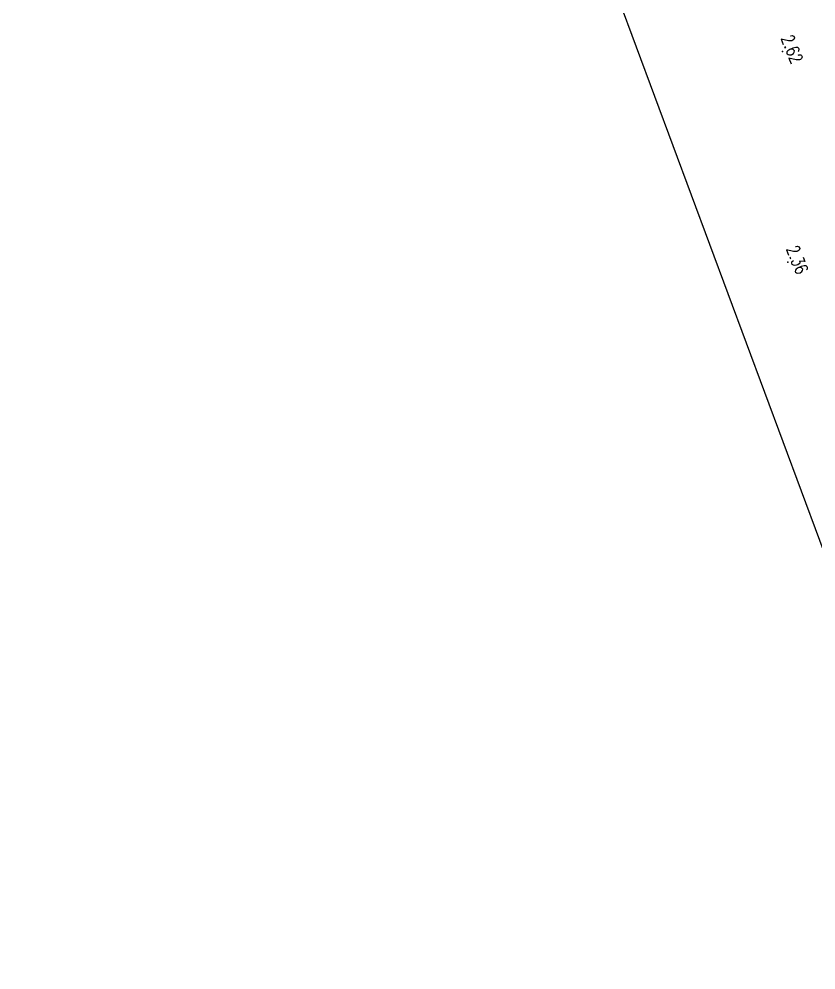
# Model space of a CAD drawing. Header units: millimetres. Extents: x 405522 to 410309, y 2303080 to 2310223.
# Drawn here: x 406694.3 to 406806.1, y 2306635.5 to 2306769 of the extents above; entities that cross this region are included whole.
import ezdxf
from ezdxf.enums import TextEntityAlignment as Align
from ezdxf.xclip import XClip

# ---------------------------------------------------------------- set-up
doc = ezdxf.new("R2010")
doc.units = ezdxf.units.MM
doc.header["$LTSCALE"] = 10
doc.header["$MEASUREMENT"] = 0
doc.header["$XCLIPFRAME"] = 0
doc.layers.get('Defpoints').update_dxf_attribs({"linetype": 'CONTINUOUS'})
for name, color, linetype in [('caodo', 7, 'CONTINUOUS'), ('co', 84, 'CONTINUOUS'), ('DIM', 4, 'CONTINUOUS')]:
    doc.layers.add(name, color=color, linetype=linetype)
doc.styles.add('Dien', font='simplex.shx', dxfattribs={"width": 0.75})
doc.styles.add('txt', font='romans.shx', dxfattribs={"height": 0.2})
doc.dimstyles.new('D6.7', dxfattribs={"dimscale": 6.7, "dimtxt": 1.5, "dimasz": 2, "dimexe": 1.5, "dimexo": 0.5, "dimgap": 1, "dimtad": 1, "dimdec": 0, "dimdsep": 46, "dimtxsty": 'Dien', "dimcen": 1, "dimclrd": 256, "dimclre": 256, "dimclrt": 7, "dimaunit": 1, "dimadec": 3, "dimazin": 0, "dimtfac": 1, "dimtdec": 0, "dimtmove": 1, "dimatfit": 0, "dimfxl": 1, "dimtolj": 1, "dimtzin": 0, "dimlwe": -1, "dimarcsym": 0})

# ---------------------------------------------------------------- blocks, each defined once
blk = doc.blocks.new('*D26')
at = {"layer": 'Defpoints', "color": 0, "linetype": 'Continuous'}
for p in [(406742.66, 2306987.54), (407088.98, 2306054.36), (407050.04, 2306039.91)]:
    blk.add_point(p, dxfattribs=at)
at = {"layer": 'DIM'}
for p, q in [((406739.52, 2306986.38), (406694.3, 2306969.59)), ((407085.84, 2306053.2), (407040.61, 2306036.41))]:
    blk.add_line(p, q, dxfattribs=at)
at = {"layer": 'DIM', "linetype": 'Continuous', "lineweight": -2}
blk.add_line((406708.38, 2306960.53), (407045.37, 2306052.47), dxfattribs=at)
at = {"layer": 'DIM', "linetype": 'Continuous'}
for points in [[(406710.47, 2306961.3), (406706.29, 2306959.75), (406703.72, 2306973.09)], [(407047.47, 2306053.25), (407043.28, 2306051.7), (407050.04, 2306039.91)]]:
    blk.add_solid(points, dxfattribs=at)
at = {"layer": 'DIM', "color": 7, "linetype": 'Continuous', "insert": (406887.87, 2306510.58), "char_height": 10.05, "attachment_point": 5, "rotation": 290.3607, "style": 'Dien'}
blk.add_mtext('\\A1;995', dxfattribs=at)
blk = doc.blocks.new('20')
at = {"layer": 'caodo', "color": 8, "linetype": 'Continuous'}
for p in [(-806.12, -544.05, 0.3), (-805.38, -573.62, 0.04)]:
    blk.add_point(p, dxfattribs=at)
at = {"layer": 'caodo', "color": 8, "linetype": 'Continuous', "style": 'txt', "width": 0.75}
for s, p in [('2.62', (-805.62, -544.05, 0.3)), ('2.36', (-804.88, -573.62, 0.04))]:
    blk.add_text(s, height=1.8, rotation=292, dxfattribs=at).set_placement(p, align=Align.CENTER)

msp = doc.modelspace()

# ---------------------------------------------------------------- hatches: boundary and pattern name
at = {"layer": 'co', "linetype": 'Continuous'}
h = msp.add_hatch(dxfattribs=at)
h.set_pattern_fill('GRASS', color=86, style=0)
h.set_pattern_definition([(21.91894, (407717.7514, 2306586.61675), (0.39203297, 0.91995117), [0.1875, -1.2267136]), (336.91894, (407717.7514, 2306586.6167), (0.392033, 0.9199512), [0.1875, -0.8125]), (66.91894, (407717.7514, 2306586.6167), (-0.9199512, 0.392033), [0.1875, -0.8125])])
h.paths.add_polyline_path([(406931.43, 2306810.25), (406858.66, 2306991.1, 0.414214), (406839.14, 2306999.42), (406759.51, 2306967.37), (406759.72, 2306966.84), (406755.34, 2306965.08), (406755.13, 2306965.61), (406751.83, 2306964.28), (406830.12, 2306753.32), (406832.8, 2306754.4), (406832.68, 2306754.69), (406837.06, 2306756.46), (406837.18, 2306756.16), (406869.07, 2306768.99, 0.414214), (406877.39, 2306788.51), (406874.03, 2306796.86), (406868.46, 2306794.62), (406870.7, 2306789.05, -0.414214), (406867.38, 2306781.25), (406839.94, 2306770.21, -0.422202), (406836.01, 2306771.94), (406768.16, 2306954.77, -0.40627), (406769.85, 2306958.6), (406846.41, 2306989.4, -0.414214), (406854.21, 2306986.08), (406924.74, 2306810.8, -0.414214), (406921.42, 2306802.99), (406900.77, 2306794.68, -0.414214), (406892.97, 2306798.01), (406890.73, 2306803.58), (406885.16, 2306801.34), (406888.52, 2306792.99, 0.414214), (406908.04, 2306784.67), (406923.11, 2306790.74, 0.414214)])

# ---------------------------------------------------------------- block references
at = {"layer": 'caodo', "linetype": 'Continuous'}
ref = msp.add_blockref('20', (407607.56, 2307308.49, 2.32), dxfattribs=at)
XClip(ref).set_block_clipping_path([(-1349.6056714252, -661.9058657554), (-160.2432635269, -789.0626177704), (-158.37, -682.7400000002), (-152.5537012776, -565.1435954412), (-154.4567852021, -515.7710593813), (-164.5656294519, -479.7079773764), (-169.8483049072, -457.4688106682), (-166.8279659872, -442.0162156662), (-126.7827336918, -389.4443280851), (-106.0518872158, -361.8542004311), (-63.7794437606, -462.4105278351), (-33.4664476524, -538.7088304474), (-26.8309580461, -536.6440252331), (-14.1947287806, -530.290072049), (2.8735610212, -522.7809317391), (21.7790860042, -516.4300709004), (33.4963699727, -516.3916891841), (41.8323397201, -526.5245847343), (49.3870018656, -538.8965703272), (57.5814736318, -547.8425059784), (240.790552864, -478.5933098081), (312.7168333768, -453.5233669193), (469.9752955258, -835.1642690971), (381.01757411, -875.9365015272), (340.0535600581, -891.0018749475), (281.9833174138, -920.0360526661), (270.299792853, -925.8934261841), (259.6497187838, -926.485182072), (238.1363249943, -935.8876169724), (231.3903178959, -941.3565830942), (234.2801903864, -952.6351198461), (233.349513785, -963.7375780144), (228.571532146, -974.9643217223), (217.3702047821, -983.9257580563), (203.9138266848, -988.0474594873), (188.6712767056, -983.9718116582), (177.3884057824, -980.8930276111), (171.5204358988, -984.3872820092), (-73.6457281185, -1086.5773775354), (-160.7232604475, -789.403599048), (-175.8663177838, -787.8968891632), (-1242.6150691518, -731.5018647434), (-1048.644501777, -1275.3187000523), (-581.3011768161, -1893.663355621), (45.2581508098, -1711.1176481554), (672.5305126871, -1468.6534206932), (1174.4624007965, -665.2848953921), (720.1397881705, 463.7992460099), (-44.8650585066, 588.3045099438), (-757.8349164568, 52.9536143756)])

# ---------------------------------------------------------------- dimensions: what is measured, and where the dimension line sits
at = {"layer": 'DIM', "linetype": 'Continuous'}
dim = msp.add_linear_dim(base=(407050.04, 2306039.91), p1=(406742.66, 2306987.54), p2=(407088.98, 2306054.36), angle=290.3607, dimstyle='D6.7', dxfattribs=at)
dim.commit()
dim.dimension.update_dxf_attribs({"geometry": '*D26', "text_midpoint": (406887.87, 2306510.58)})

doc.saveas('drawing.dxf')
